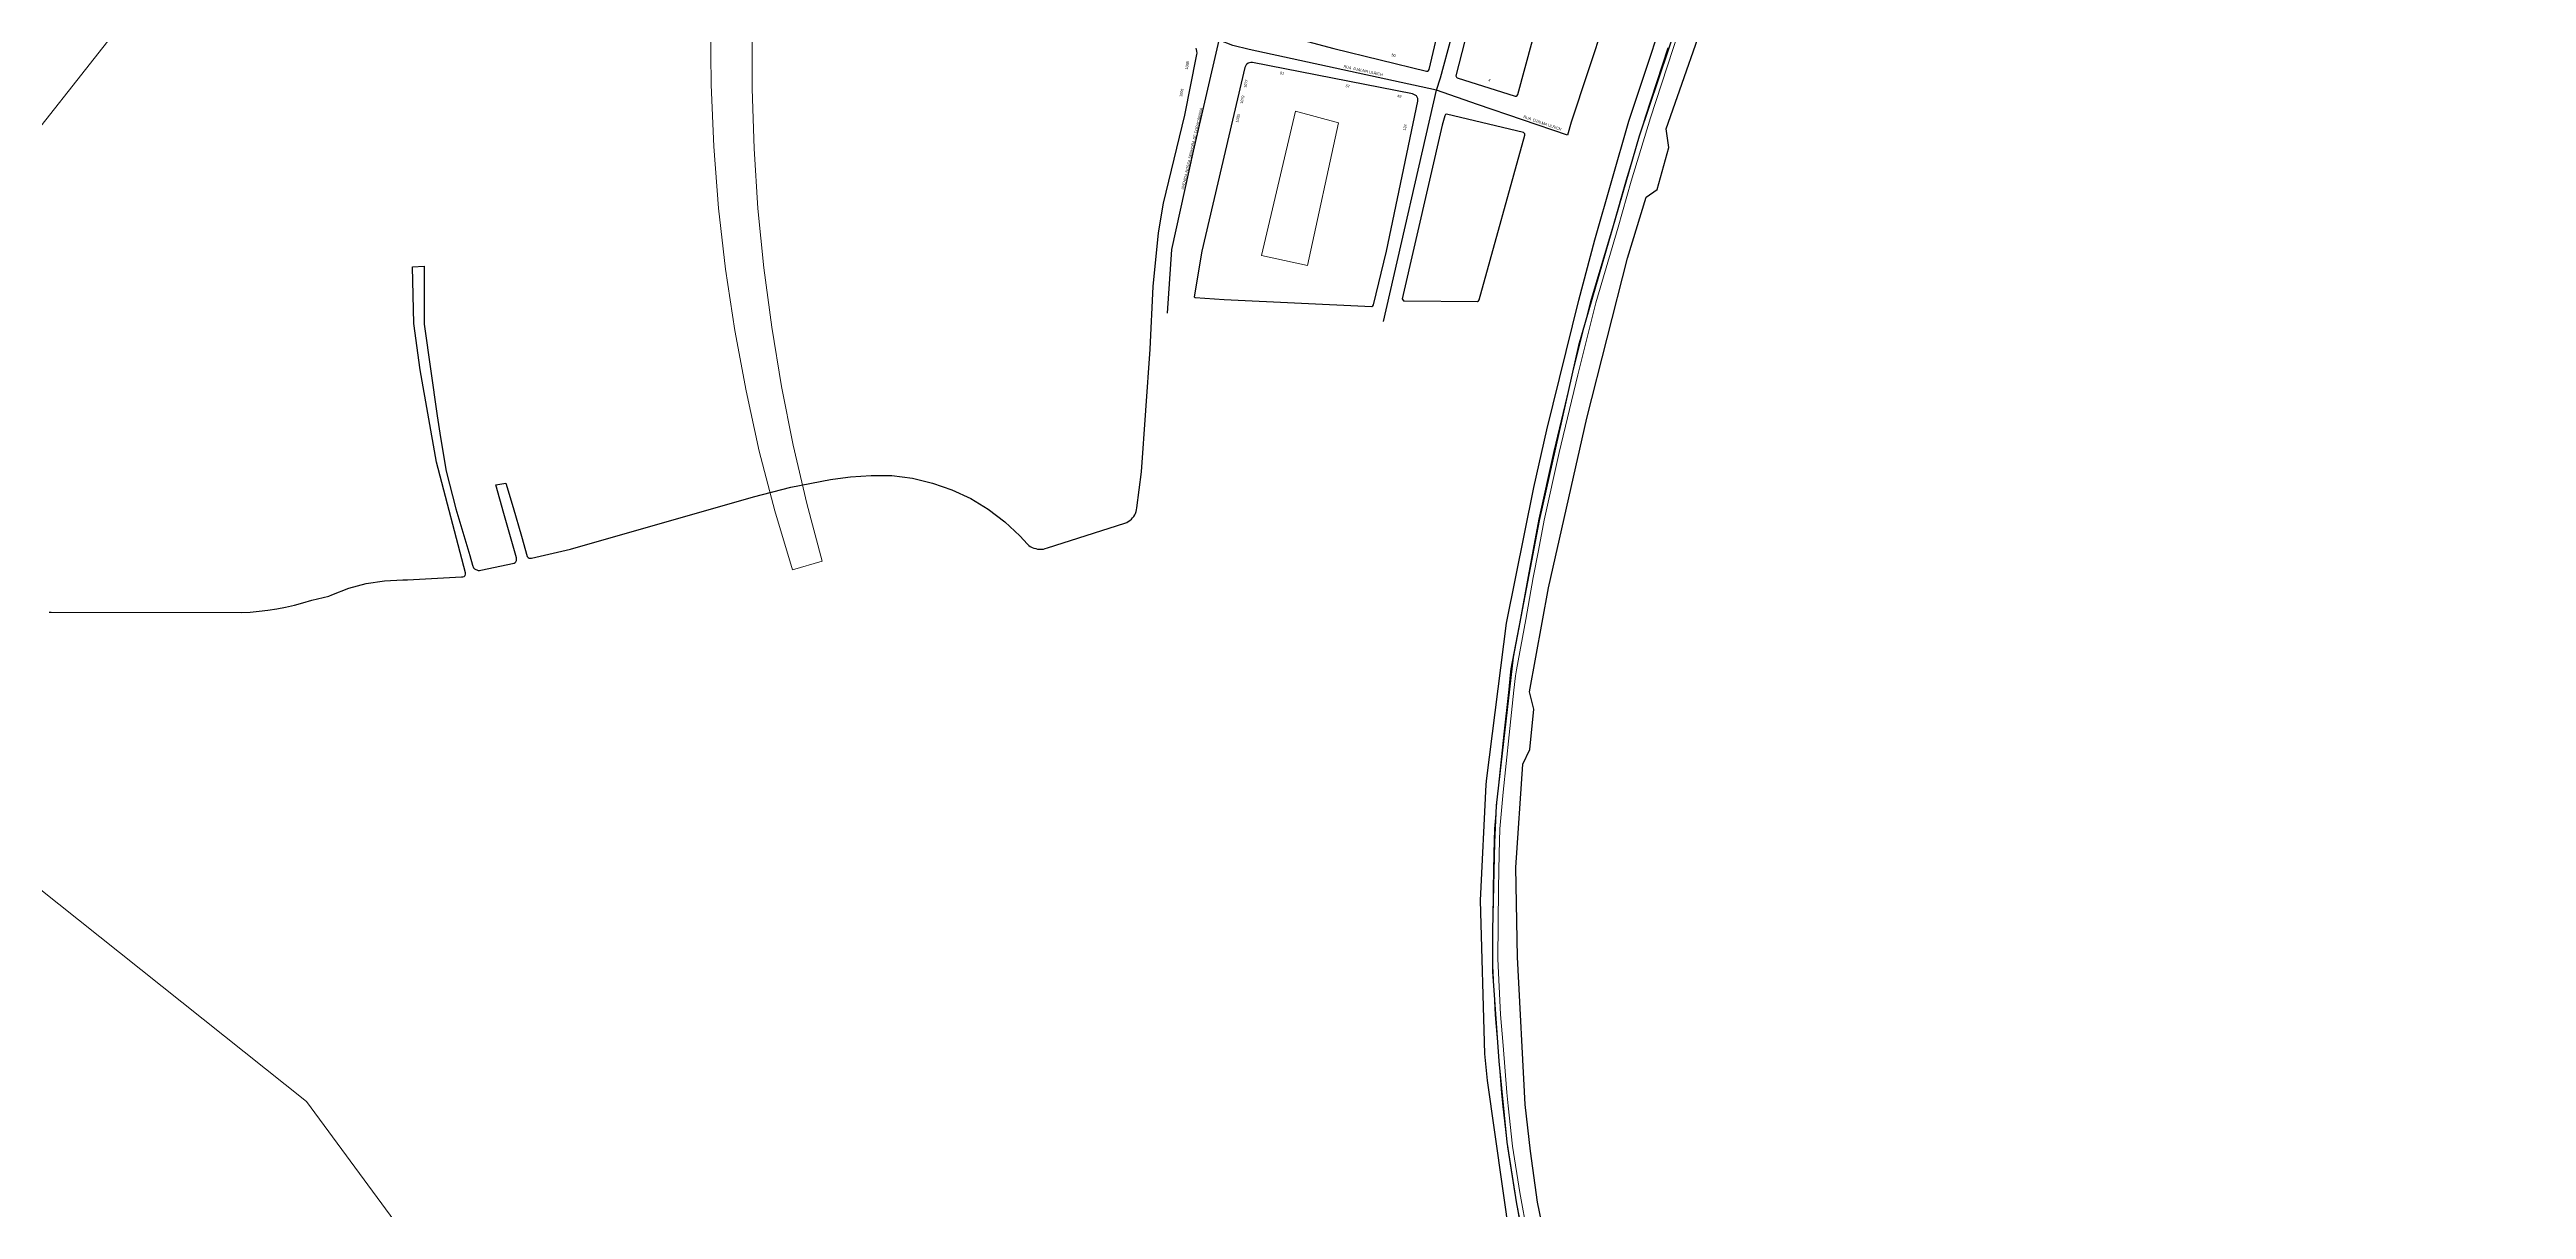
# Model space of a CAD drawing. Header units: millimetres. Extents: x 617751 to 636088, y 68402 to 77988.
# Drawn here: x 628550 to 629652, y 69981 to 70497 of the extents above; entities that cross this region are included whole.
import ezdxf

# ---------------------------------------------------------------- set-up
doc = ezdxf.new("R2010")
doc.units = ezdxf.units.MM
doc.header["$LTSCALE"] = 3
doc.header["$MEASUREMENT"] = 0
for name, color, linetype in [('ALINHAMENTO PREDIAL', 120, 'Continuous'), ('BAIRRO', 30, 'Continuous'), ('NOME LOGRADOURO', 252, 'Continuous'), ('NUMERAÇÃO', 7, 'Continuous'), ('OBRA DE ARTE', 190, 'Continuous')]:
    doc.layers.add(name, color=color, linetype=linetype)
doc.styles.get("Standard").update_dxf_attribs({"font": 'arial.ttf'})

msp = doc.modelspace()

# ---------------------------------------------------------------- linework, layer by layer
at = {"layer": 'ALINHAMENTO PREDIAL'}
for points in [[(629668.1, 71181.3), (629640.7, 71149.8), (629578.9, 71075.1), (629536.9, 71019.3), (629498.4, 70962.8), (629470.8, 70920.9), (629434.6, 70860.3), (629400.8, 70800.3), (629368.9, 70739.3), (629339.8, 70677.9), (629314.9, 70619.4), (629283.2, 70535.3), (629257.4, 70458.6), (629230.4, 70365.5), (629212.9, 70287.6), (629201.4, 70226.8), (629193.8, 70160.8), (629193, 70144.3), (629192.2, 70105.5), (629192.2, 70086.9), (629195, 70047.1), (629198.6, 70011.1), (629202.8, 69983.6), (629208.6, 69953.9)], [(629668.1, 71181.3), (629640.7, 71149.8), (629578.9, 71075.1), (629536.9, 71019.3), (629498.4, 70962.8), (629470.8, 70920.9), (629434.6, 70860.3), (629400.8, 70800.3), (629368.9, 70739.3), (629339.8, 70677.9), (629314.9, 70619.4), (629283.2, 70535.3), (629257.4, 70458.6), (629230.4, 70365.5), (629212.9, 70287.6), (629201.4, 70226.8), (629193.8, 70160.8), (629193, 70144.3), (629192.2, 70105.5), (629192.2, 70086.9), (629195, 70047.1), (629198.6, 70011.1), (629202.8, 69983.6), (629208.6, 69953.9)], [(629668.1, 71181.3), (629640.7, 71149.8), (629578.9, 71075.1), (629536.9, 71019.3), (629498.4, 70962.8), (629470.8, 70920.9), (629434.6, 70860.3), (629400.8, 70800.3), (629368.9, 70739.3), (629339.8, 70677.9), (629314.9, 70619.4), (629283.2, 70535.3), (629257.4, 70458.6), (629230.4, 70365.5), (629212.9, 70287.6), (629201.4, 70226.8), (629193.8, 70160.8), (629193, 70144.3), (629192.2, 70105.5), (629192.2, 70086.9), (629195, 70047.1), (629198.6, 70011.1), (629202.8, 69983.6), (629208.6, 69953.9)], [(629088, 70507), (629088.3, 70506.6), (629088.7, 70506.3), (629121.6, 70497.6), (629162.8, 70487.5), (629163.3, 70487.5), (629163.7, 70487.8), (629164, 70488.2), (629182.8, 70568.5), (629182.8, 70569), (629182.5, 70569.4), (629182.1, 70569.7), (629105.9, 70586.9), (629105.4, 70586.9), (629105, 70586.6), (629104.8, 70586.1), (629094.9, 70537.9), (629088, 70507)], [(629175.8, 70485.4), (629176.1, 70484.9), (629176.5, 70484.6), (629202.2, 70476.4), (629202.7, 70476.4), (629203.1, 70476.7), (629203.4, 70477.1), (629216.1, 70523.7), (629223.1, 70548.7), (629225.1, 70556.2), (629225.1, 70556.8), (629224.8, 70557.2), (629224.4, 70557.5), (629197.3, 70564.7), (629196.8, 70564.7), (629196.3, 70564.4), (629196.1, 70564), (629175.8, 70485.4)], [(629218.3, 69955), (629212.2, 69984.4), (629209.1, 70007), (629206.7, 70027.8), (629203.3, 70093.4), (629202.5, 70133.3), (629205.7, 70179.2), (629208.8, 70185.7), (629210.5, 70203.7), (629208.6, 70211.4), (629217.1, 70257.6), (629234.1, 70333.1), (629252.3, 70404.3), (629260.6, 70431.5), (629265.4, 70434.9), (629270.7, 70453.6), (629269.5, 70461.9), (629290.7, 70522.6)], [(629218.3, 69955), (629212.2, 69984.4), (629209.1, 70007), (629206.7, 70027.8), (629203.3, 70093.4), (629202.5, 70133.3), (629205.7, 70179.2), (629208.8, 70185.7), (629210.5, 70203.7), (629208.6, 70211.4), (629217.1, 70257.6), (629234.1, 70333.1), (629252.3, 70404.3), (629260.6, 70431.5), (629265.4, 70434.9), (629270.7, 70453.6), (629269.5, 70461.9), (629290.7, 70522.6)], [(629218.3, 69955), (629212.2, 69984.4), (629209.1, 70007), (629206.7, 70027.8), (629203.3, 70093.4), (629202.5, 70133.3), (629205.7, 70179.2), (629208.8, 70185.7), (629210.5, 70203.7), (629208.6, 70211.4), (629217.1, 70257.6), (629234.1, 70333.1), (629252.3, 70404.3), (629260.6, 70431.5), (629265.4, 70434.9), (629270.7, 70453.6), (629269.5, 70461.9), (629290.7, 70522.6)], [(628549.8, 70246.9), (628550.7, 70246.9), (628635.3, 70246.7), (628639.3, 70246.9), (628643.3, 70247.3), (628647.2, 70247.7), (628651.2, 70248.3), (628655.1, 70249.1), (628659, 70250), (628662.8, 70251), (628666.7, 70252.2), (628674.3, 70254), (628675.6, 70254.6), (628683.2, 70257.5), (628691, 70259.6), (628699.1, 70260.8), (628707.2, 70261.2), (628709.4, 70261.2), (628733.4, 70262.5), (628733.9, 70262.5), (628734.5, 70262.7), (628735, 70263.1), (628735.1, 70263.7), (628735.1, 70264.3), (628722.3, 70313.5), (628714.9, 70354.7), (628712.2, 70375.2), (628711.5, 70400.5), (628716.8, 70400.8), (628716.8, 70390.7), (628716.8, 70374.9), (628722.5, 70334.2), (628724, 70324.5), (628726.6, 70309.6), (628730.9, 70292.8), (628737, 70272.1), (628738.2, 70267.7), (628738.7, 70266.6), (628739.1, 70266.1), (628739.7, 70265.8), (628740.2, 70265.6), (628740.8, 70265.4), (628741.4, 70265.4), (628742, 70265.5), (628756.8, 70268.6), (628757.3, 70268.9), (628757.6, 70269.3), (628757.8, 70269.8), (628757.9, 70270.4), (628757.8, 70271), (628752.2, 70290.7), (628748.6, 70303.5), (628753.1, 70304.3), (628756.3, 70293.4), (628760, 70280.7), (628762.6, 70271.6), (628763, 70271.2), (628763.4, 70270.9), (628763.9, 70270.8), (628764.5, 70270.8), (628781.8, 70274.8), (628863.3, 70298.2), (628879.9, 70302.4), (628897.6, 70305.9), (628900.8, 70306.3), (628906.5, 70307), (628915.7, 70307.7), (628924.9, 70307.6), (628934, 70306.4), (628943, 70304.3), (628951.6, 70301.3), (628960, 70297.4), (628967.8, 70292.6), (628975.2, 70287), (628981.9, 70280.8), (628985.2, 70277.1), (628985.8, 70276.5), (628986.5, 70276.1), (628987.3, 70275.6), (628988.1, 70275.3), (628988.9, 70275.1), (628989.7, 70274.9), (628990.6, 70274.8), (628991.4, 70274.8), (628992.3, 70274.9), (628993.1, 70275.1), (628994.2, 70275.5), (629028.6, 70286.5), (629029.4, 70286.8), (629030.1, 70287.2), (629030.8, 70287.6), (629031.5, 70288.2), (629032, 70288.8), (629032.5, 70289.4), (629033, 70290.1), (629033.3, 70290.8), (629033.6, 70291.6), (629033.8, 70292.4), (629033.9, 70293.2), (629036, 70309.2), (629039.8, 70363.9), (629041.1, 70391.7), (629043.6, 70415.6), (629045.7, 70428.8), (629055.2, 70468), (629060.5, 70494.2), (629060.6, 70494.9), (629060.7, 70495.6), (629060.6, 70496.4), (629060.5, 70497.1), (629060.3, 70497.8)], [(628549.8, 70246.9), (628550.7, 70246.9), (628635.3, 70246.7), (628639.3, 70246.9), (628643.3, 70247.3), (628647.2, 70247.7), (628651.2, 70248.3), (628655.1, 70249.1), (628659, 70250), (628662.8, 70251), (628666.7, 70252.2), (628674.3, 70254), (628675.6, 70254.6), (628683.2, 70257.5), (628691, 70259.6), (628699.1, 70260.8), (628707.2, 70261.2), (628709.4, 70261.2), (628733.4, 70262.5), (628733.9, 70262.5), (628734.5, 70262.7), (628735, 70263.1), (628735.1, 70263.7), (628735.1, 70264.3), (628722.3, 70313.5), (628714.9, 70354.7), (628712.2, 70375.2), (628711.5, 70400.5), (628716.8, 70400.8), (628716.8, 70390.7), (628716.8, 70374.9), (628722.5, 70334.2), (628724, 70324.5), (628726.6, 70309.6), (628730.9, 70292.8), (628737, 70272.1), (628738.2, 70267.7), (628738.7, 70266.6), (628739.1, 70266.1), (628739.7, 70265.8), (628740.2, 70265.6), (628740.8, 70265.4), (628741.4, 70265.4), (628742, 70265.5), (628756.8, 70268.6), (628757.3, 70268.9), (628757.6, 70269.3), (628757.8, 70269.8), (628757.9, 70270.4), (628757.8, 70271), (628752.2, 70290.7), (628748.6, 70303.5), (628753.1, 70304.3), (628756.3, 70293.4), (628760, 70280.7), (628762.6, 70271.6), (628763, 70271.2), (628763.4, 70270.9), (628763.9, 70270.8), (628764.5, 70270.8), (628781.8, 70274.8), (628863.3, 70298.2), (628879.9, 70302.4), (628897.6, 70305.9), (628900.8, 70306.3), (628906.5, 70307), (628915.7, 70307.7), (628924.9, 70307.6), (628934, 70306.4), (628943, 70304.3), (628951.6, 70301.3), (628960, 70297.4), (628967.8, 70292.6), (628975.2, 70287), (628981.9, 70280.8), (628985.2, 70277.1), (628985.8, 70276.5), (628986.5, 70276.1), (628987.3, 70275.6), (628988.1, 70275.3), (628988.9, 70275.1), (628989.7, 70274.9), (628990.6, 70274.8), (628991.4, 70274.8), (628992.3, 70274.9), (628993.1, 70275.1), (628994.2, 70275.5), (629028.6, 70286.5), (629029.4, 70286.8), (629030.1, 70287.2), (629030.8, 70287.6), (629031.5, 70288.2), (629032, 70288.8), (629032.5, 70289.4), (629033, 70290.1), (629033.3, 70290.8), (629033.6, 70291.6), (629033.8, 70292.4), (629033.9, 70293.2), (629036, 70309.2), (629039.8, 70363.9), (629041.1, 70391.7), (629043.6, 70415.6), (629045.7, 70428.8), (629055.2, 70468), (629060.5, 70494.2), (629060.6, 70494.9), (629060.7, 70495.6), (629060.6, 70496.4), (629060.5, 70497.1), (629060.3, 70497.8)], [(628549.8, 70246.9), (628550.7, 70246.9), (628635.3, 70246.7), (628639.3, 70246.9), (628643.3, 70247.3), (628647.2, 70247.7), (628651.2, 70248.3), (628655.1, 70249.1), (628659, 70250), (628662.8, 70251), (628666.7, 70252.2), (628674.3, 70254), (628675.6, 70254.6), (628683.2, 70257.5), (628691, 70259.6), (628699.1, 70260.8), (628707.2, 70261.2), (628709.4, 70261.2), (628733.4, 70262.5), (628733.9, 70262.5), (628734.5, 70262.7), (628735, 70263.1), (628735.1, 70263.7), (628735.1, 70264.3), (628722.3, 70313.5), (628714.9, 70354.7), (628712.2, 70375.2), (628711.5, 70400.5), (628716.8, 70400.8), (628716.8, 70390.7), (628716.8, 70374.9), (628722.5, 70334.2), (628724, 70324.5), (628726.6, 70309.6), (628730.9, 70292.8), (628737, 70272.1), (628738.2, 70267.7), (628738.7, 70266.6), (628739.1, 70266.1), (628739.7, 70265.8), (628740.2, 70265.6), (628740.8, 70265.4), (628741.4, 70265.4), (628742, 70265.5), (628756.8, 70268.6), (628757.3, 70268.9), (628757.6, 70269.3), (628757.8, 70269.8), (628757.9, 70270.4), (628757.8, 70271), (628752.2, 70290.7), (628748.6, 70303.5), (628753.1, 70304.3), (628756.3, 70293.4), (628760, 70280.7), (628762.6, 70271.6), (628763, 70271.2), (628763.4, 70270.9), (628763.9, 70270.8), (628764.5, 70270.8), (628781.8, 70274.8), (628863.3, 70298.2), (628879.9, 70302.4), (628897.6, 70305.9), (628900.8, 70306.3), (628906.5, 70307), (628915.7, 70307.7), (628924.9, 70307.6), (628934, 70306.4), (628943, 70304.3), (628951.6, 70301.3), (628960, 70297.4), (628967.8, 70292.6), (628975.2, 70287), (628981.9, 70280.8), (628985.2, 70277.1), (628985.8, 70276.5), (628986.5, 70276.1), (628987.3, 70275.6), (628988.1, 70275.3), (628988.9, 70275.1), (628989.7, 70274.9), (628990.6, 70274.8), (628991.4, 70274.8), (628992.3, 70274.9), (628993.1, 70275.1), (628994.2, 70275.5), (629028.6, 70286.5), (629029.4, 70286.8), (629030.1, 70287.2), (629030.8, 70287.6), (629031.5, 70288.2), (629032, 70288.8), (629032.5, 70289.4), (629033, 70290.1), (629033.3, 70290.8), (629033.6, 70291.6), (629033.8, 70292.4), (629033.9, 70293.2), (629036, 70309.2), (629039.8, 70363.9), (629041.1, 70391.7), (629043.6, 70415.6), (629045.7, 70428.8), (629055.2, 70468), (629060.5, 70494.2), (629060.6, 70494.9), (629060.7, 70495.6), (629060.6, 70496.4), (629060.5, 70497.1), (629060.3, 70497.8)], [(629059.4, 70387.2), (629059.8, 70386.8), (629072.7, 70385.9), (629138.5, 70382.8), (629138.9, 70383.1), (629139.2, 70383.5), (629145, 70407.4), (629159, 70474.2), (629159, 70474.8), (629158.9, 70475.4), (629158.6, 70476), (629158.3, 70476.5), (629157.8, 70476.9), (629157.2, 70477.2), (629156.6, 70477.4), (629085.3, 70491.4), (629084.6, 70491.4), (629084, 70491.3), (629083.4, 70491.1), (629082.9, 70490.7), (629082.5, 70490.3), (629082.2, 70489.7), (629082, 70489.1), (629062.8, 70407.4), (629059.4, 70387.2)], [(629152, 70386.3), (629152.2, 70385.8), (629152.5, 70385.4), (629153, 70385.3), (629185.5, 70385.1), (629185.9, 70385.3), (629186.2, 70385.8), (629206.6, 70459.1), (629206.6, 70459.6), (629206.3, 70460), (629205.9, 70460.3), (629171.7, 70468.4), (629171.2, 70468.2), (629170.9, 70467.7), (629169.7, 70463.5), (629152, 70386.3)]]:
    msp.add_lwpolyline(points, dxfattribs=at)
at = {"layer": 'BAIRRO', "lineweight": 20}
msp.add_lwpolyline([(628754.5, 69906.6), (628664.4, 70029.2), (628544.6, 70124.5), (628507.9, 70177.8), (628444.1, 70244.9), (628436.5, 70252.7), (628429, 70267.5), (628526.7, 70438.6), (628583.7, 70510.6), (628578.7, 70583.6), (628585.1, 70652.4), (628571.3, 70684.3), (628594.9, 70732.7), (628553.5, 70724.3), (628509, 70723), (628480.8, 70725.1), (628377.7, 70752.3), (628310.2, 70764.2), (628256, 70583.3), (628149.6, 70526.7), (627972.9, 70478.8), (627381.6, 70324.4)], dxfattribs=at)
at = {"layer": 'NOME LOGRADOURO'}
for points in [[(629167.3, 70479.1), (629169, 70484.6), (629173.9, 70502.6), (629184.7, 70548.3), (629190.5, 70574.8)], [(629220.9, 69883.2), (629218.8, 69890.6), (629200, 69967.5), (629189.9, 70038.5), (629188.8, 70050.4), (629186.9, 70118.6), (629189.4, 70170.1), (629189.6, 70173), (629198.4, 70241.9), (629210.5, 70302.3), (629216.4, 70328), (629230.6, 70385.6), (629237.7, 70412.5), (629252.8, 70465.3), (629274.7, 70531), (629287.6, 70565.2)], [(629258.8, 70556.9), (629249.6, 70532.6), (629227.2, 70464.8), (629225.5, 70459)], [(629047.6, 70379.9), (629049.4, 70408.2), (629059.1, 70452), (629070.5, 70501.3)], [(629167.3, 70479.1), (629083.9, 70497.1), (629076.6, 70499), (629070.5, 70501.3)], [(629143.7, 70376.2), (629167.3, 70479.1)], [(629225.5, 70459), (629185.5, 70472.7), (629167.3, 70479.1)]]:
    msp.add_lwpolyline(points, dxfattribs=at)
at = {"layer": 'OBRA DE ARTE', "lineweight": 20}
for points in [[(629280.8, 70522), (629272.4, 70497.1), (629262.5, 70466.8), (629253.9, 70438.6), (629248.1, 70418.1), (629238.2, 70384.4), (629230.1, 70352.5), (629221.9, 70317.8), (629215.1, 70287.7), (629212.6, 70274.3), (629210.3, 70262.3), (629207, 70243.6), (629202.8, 70221.2), (629202.4, 70218.5), (629201.7, 70212.2), (629199.6, 70192.3), (629196.9, 70166.8), (629195.4, 70150.4), (629195.2, 70139.4), (629194.8, 70123.9), (629194.5, 70092.6), (629195.7, 70067.9), (629196.9, 70054.1), (629198.6, 70033.1), (629199.2, 70027.2), (629201.1, 70009.3), (629204.4, 69988.6), (629207.7, 69969.9)], [(628844.2, 70508.8), (628844.4, 70481.4), (628845.6, 70454), (628847.8, 70426.6), (628850.9, 70399.4), (628855, 70372.2), (628860, 70345.3), (628865.9, 70318.5), (628872.8, 70291.9), (628880.6, 70265.7), (628893.9, 70269.5), (628887, 70295.2), (628880.9, 70321.2), (628875.8, 70347.3), (628871.4, 70373.6), (628867.9, 70400), (628865.3, 70426.5), (628863.6, 70453.1), (628862.7, 70479.7), (628862.7, 70506.3)], [(629270.2, 70497.9), (629260.3, 70467.5), (629251.6, 70439.2), (629245.8, 70418.8), (629235.8, 70385), (629227.8, 70353), (629219.5, 70318.3), (629212.8, 70288.2), (629210.2, 70274.7), (629208, 70262.7), (629204.7, 70244), (629200.4, 70221.6), (629200, 70218.8), (629199.4, 70212.4), (629197.2, 70192.6), (629194.6, 70167), (629193, 70150.5), (629192.8, 70139.4), (629192.5, 70124), (629192.1, 70092.6), (629193.4, 70067.7), (629194.6, 70053.9), (629196.2, 70032.9), (629196.8, 70026.9), (629198.8, 70009), (629202.1, 69988.2), (629205.4, 69969.4)], [(629104.5, 70469.7), (629089.3, 70405.5), (629109.9, 70401), (629123.7, 70464.6), (629104.5, 70469.7)]]:
    msp.add_lwpolyline(points, dxfattribs=at)

# ---------------------------------------------------------------- texts
at = {"layer": 'NOME LOGRADOURO'}
for s, rotation, p in [('RUA  DJALMA ULRICH', 347.8384, (629125.8, 70489.1)), ('AVENIDA NOSSA SENHORA DE COPACABANA', 76.96, (629054.8, 70434.7)), ('RUA  DJALMA ULRICH', 341.094, (629205.8, 70466.8))]:
    msp.add_text(s, height=1.2, rotation=rotation, dxfattribs=at).set_placement(p)
at = {"layer": 'NUMERAÇÃO'}
for s, rotation, p in [('1088', 78.5263, (629056.5, 70488.2)), ('50', 346.2188, (629147.1, 70494.2)), ('1096', 78.5263, (629054, 70476)), ('1077', 76.832, (629082.6, 70480)), ('91', 348.8904, (629097.5, 70486.2)), ('57', 348.8904, (629126.7, 70480.5)), ('4', 342.2561, (629190.2, 70483.1)), ('1079', 76.832, (629081, 70472.9)), ('49', 348.8904, (629149.7, 70476)), ('1085', 76.832, (629079, 70464.6)), ('124', 78.1257, (629153.5, 70461))]:
    msp.add_text(s, height=1.2, rotation=rotation, dxfattribs=at).set_placement(p)

doc.saveas('drawing.dxf')
